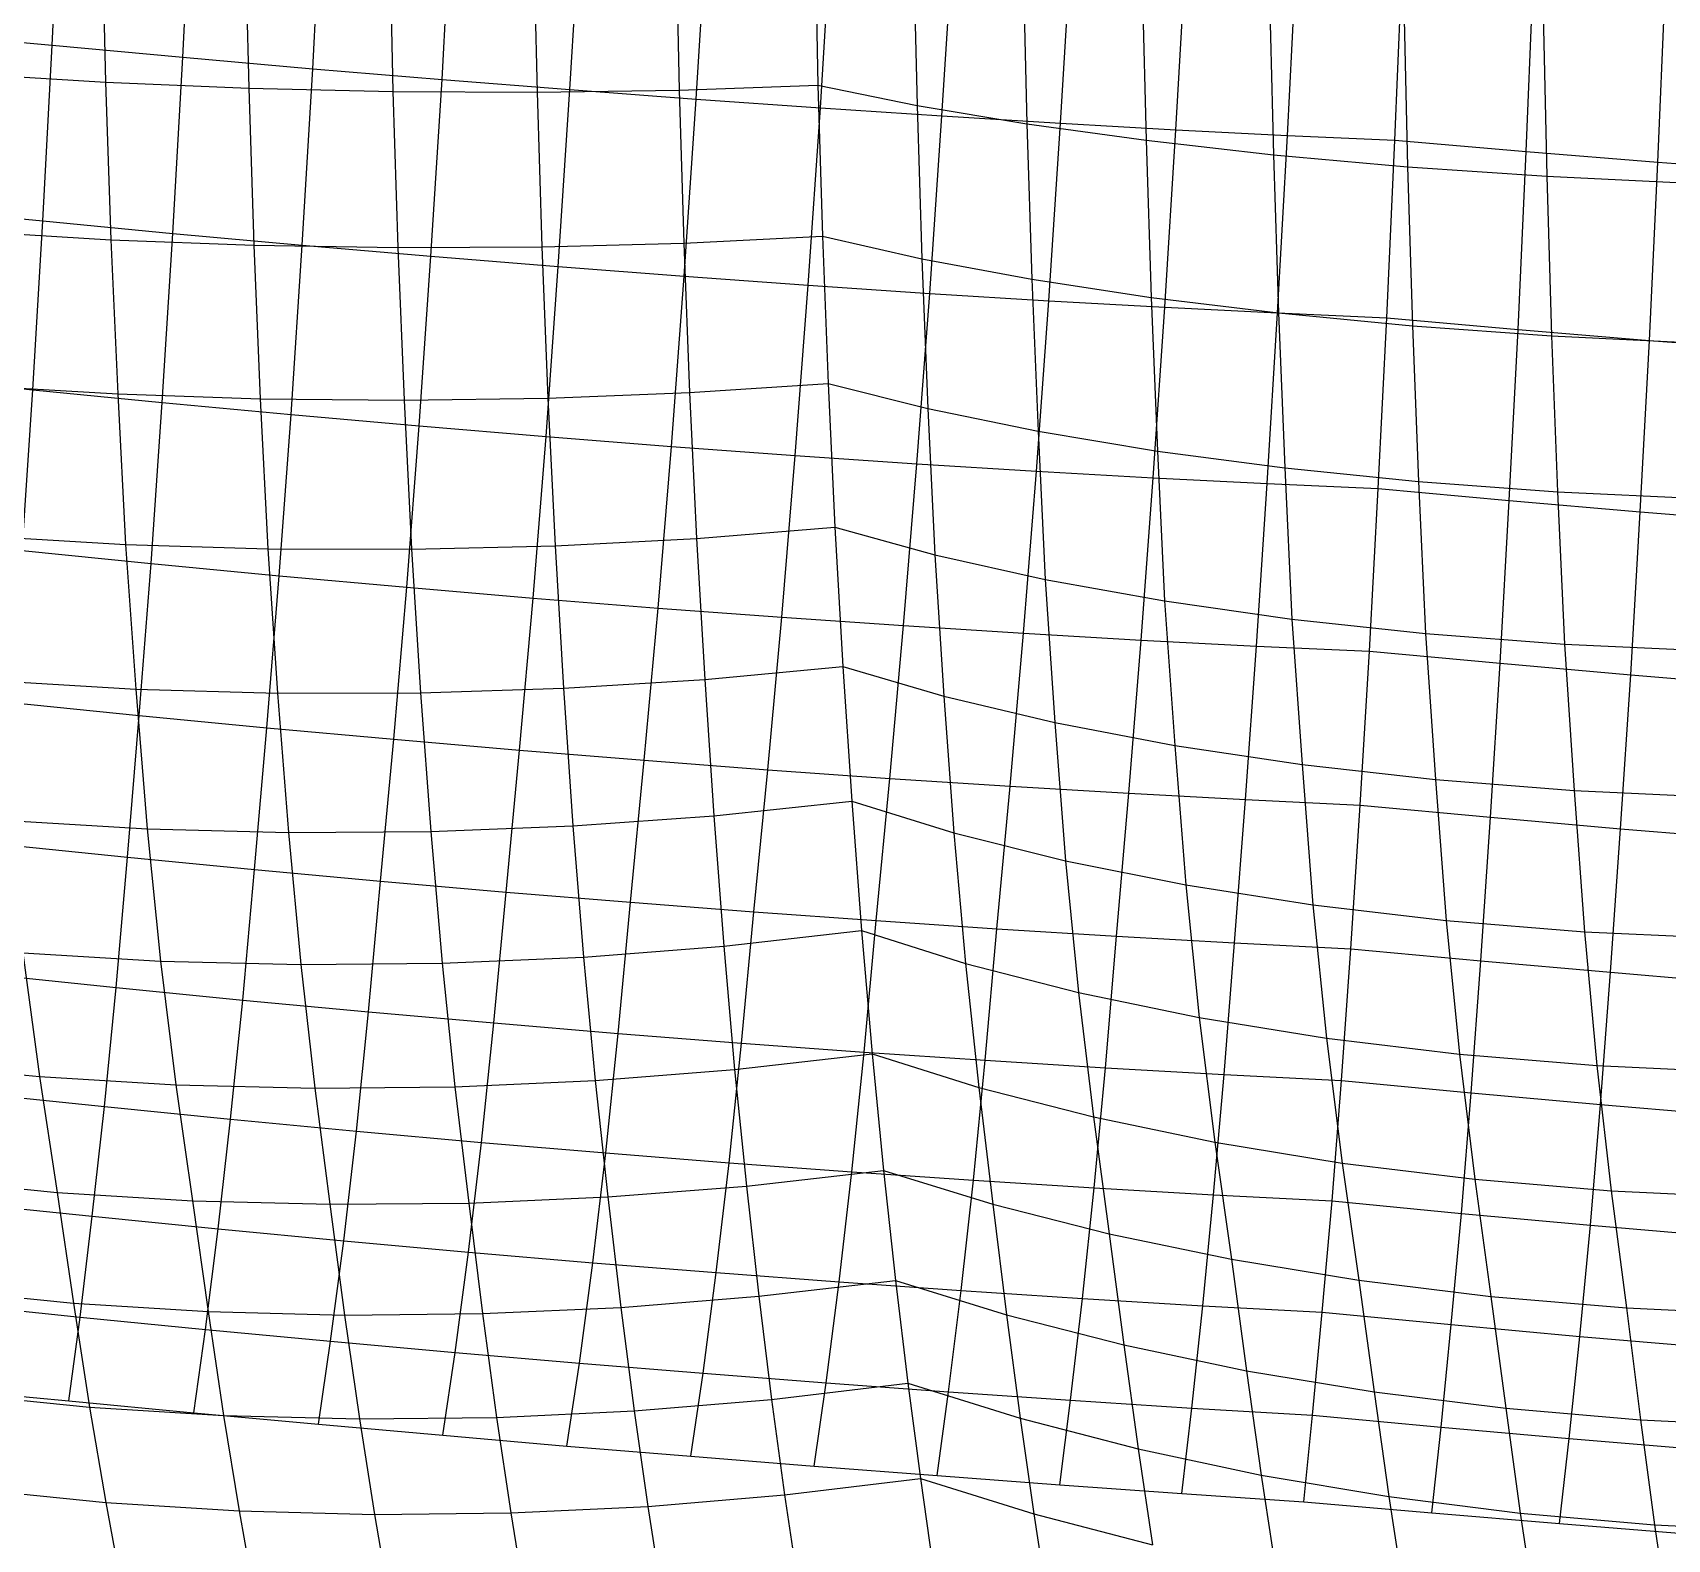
# Model space of a CAD drawing. Extents: x -429 to 429, y -1 to 209.
# Drawn here: x -165.32 to -140.01, y 17.35 to 40.67 of the extents above; entities that cross this region are included whole.
import ezdxf

# ---------------------------------------------------------------- set-up
doc = ezdxf.new("R2010")
doc.units = 0

msp = doc.modelspace()

# ---------------------------------------------------------------- linework, layer by layer
at = {"layer": 'default', "color": 3, "linetype": 'CONTINUOUS'}
for p, q in [((-165.013, 40.476, 38.776), (-164.876, 43.287, 39.039)), ((-162.994, 40.291, 38.731), (-162.85, 43.11, 39.036)), ((-160.98, 40.114, 38.569), (-160.829, 42.941, 38.907)), ((-158.98, 39.947, 38.291), (-158.82, 42.779, 38.652)), ((-156.999, 39.79, 37.898), (-156.831, 42.626, 38.271)), ((-155.044, 39.643, 37.39), (-154.87, 42.482, 37.767)), ((-153.122, 39.507, 36.77), (-152.944, 42.349, 37.141)), ((-151.24, 39.382, 36.039), (-151.062, 42.225, 36.395)), ((-149.403, 39.269, 35.201), (-149.231, 42.112, 35.534)), ((-147.618, 39.169, 34.258), (-147.457, 42.011, 34.559)), ((-145.891, 39.08, 33.213), (-145.748, 41.922, 33.475)), ((-144.228, 39.005, 32.07), (-144.111, 41.844, 32.286)), ((-144.228, 39.005, 32.07), (-144.111, 41.844, 32.286)), ((-142.194, 38.832, 32.23), (-142.077, 41.681, 32.499)), ((-140.155, 38.668, 32.271), (-140.033, 41.524, 32.584)), ((-167.032, 40.669, 38.704), (-165.013, 40.476, 38.776)), ((-165.16, 37.757, 38.474), (-165.013, 40.476, 38.776)), ((-165.013, 40.476, 38.776), (-162.994, 40.291, 38.731)), ((-163.148, 37.565, 38.383), (-162.994, 40.291, 38.731)), ((-162.994, 40.291, 38.731), (-160.98, 40.114, 38.569)), ((-161.143, 37.383, 38.185), (-160.98, 40.114, 38.569)), ((-160.98, 40.114, 38.569), (-158.98, 39.947, 38.291)), ((-159.152, 37.211, 37.882), (-158.98, 39.947, 38.291)), ((-158.98, 39.947, 38.291), (-156.999, 39.79, 37.898)), ((-157.179, 37.05, 37.474), (-156.999, 39.79, 37.898)), ((-156.999, 39.79, 37.898), (-155.044, 39.643, 37.39)), ((-155.231, 36.9, 36.962), (-155.044, 39.643, 37.39)), ((-155.044, 39.643, 37.39), (-153.122, 39.507, 36.77)), ((-153.313, 36.762, 36.348), (-153.122, 39.507, 36.77)), ((-153.122, 39.507, 36.77), (-151.24, 39.382, 36.039)), ((-151.429, 36.636, 35.634), (-151.24, 39.382, 36.039)), ((-151.24, 39.382, 36.039), (-149.403, 39.269, 35.201)), ((-149.587, 36.522, 34.822), (-149.403, 39.269, 35.201)), ((-149.403, 39.269, 35.201), (-147.618, 39.169, 34.258)), ((-147.789, 36.421, 33.913), (-147.618, 39.169, 34.258)), ((-147.618, 39.169, 34.258), (-145.891, 39.08, 33.213)), ((-146.043, 36.333, 32.911), (-145.891, 39.08, 33.213)), ((-145.891, 39.08, 33.213), (-144.228, 39.005, 32.07)), ((-144.352, 36.258, 31.818), (-144.228, 39.005, 32.07)), ((-144.352, 36.258, 31.818), (-144.228, 39.005, 32.07)), ((-144.228, 39.005, 32.07), (-142.194, 38.832, 32.23)), ((-142.321, 36.078, 31.92), (-142.194, 38.832, 32.23)), ((-142.194, 38.832, 32.23), (-140.155, 38.668, 32.271)), ((-140.287, 35.907, 31.914), (-140.155, 38.668, 32.271)), ((-140.155, 38.668, 32.271), (-138.117, 38.513, 32.194)), ((-167.174, 37.958, 38.46), (-165.16, 37.757, 38.474)), ((-165.316, 35.144, 38.138), (-165.16, 37.757, 38.474)), ((-165.16, 37.757, 38.474), (-163.148, 37.565, 38.383)), ((-163.312, 34.947, 37.999), (-163.148, 37.565, 38.383)), ((-163.148, 37.565, 38.383), (-161.143, 37.383, 38.185)), ((-161.316, 34.76, 37.764), (-161.143, 37.383, 38.185)), ((-161.143, 37.383, 38.185), (-159.152, 37.211, 37.882)), ((-159.333, 34.584, 37.435), (-159.152, 37.211, 37.882)), ((-159.152, 37.211, 37.882), (-157.179, 37.05, 37.474)), ((-157.369, 34.42, 37.012), (-157.179, 37.05, 37.474)), ((-157.179, 37.05, 37.474), (-155.231, 36.9, 36.962)), ((-155.426, 34.267, 36.497), (-155.231, 36.9, 36.962)), ((-155.231, 36.9, 36.962), (-153.313, 36.762, 36.348)), ((-153.511, 34.127, 35.889), (-153.313, 36.762, 36.348)), ((-153.313, 36.762, 36.348), (-151.429, 36.636, 35.634)), ((-151.626, 33.998, 35.192), (-151.429, 36.636, 35.634)), ((-151.429, 36.636, 35.634), (-149.587, 36.522, 34.822)), ((-149.777, 33.883, 34.405), (-149.587, 36.522, 34.822)), ((-149.587, 36.522, 34.822), (-147.789, 36.421, 33.913)), ((-147.968, 33.781, 33.532), (-147.789, 36.421, 33.913)), ((-147.789, 36.421, 33.913), (-146.043, 36.333, 32.911)), ((-146.202, 33.692, 32.574), (-146.043, 36.333, 32.911)), ((-146.043, 36.333, 32.911), (-144.352, 36.258, 31.818)), ((-144.484, 33.616, 31.533), (-144.352, 36.258, 31.818)), ((-144.484, 33.616, 31.533), (-144.352, 36.258, 31.818)), ((-144.352, 36.258, 31.818), (-142.321, 36.078, 31.92)), ((-142.456, 33.43, 31.575), (-142.321, 36.078, 31.92)), ((-142.321, 36.078, 31.92), (-140.287, 35.907, 31.914)), ((-140.428, 33.255, 31.521), (-140.287, 35.907, 31.914)), ((-140.287, 35.907, 31.914), (-138.256, 35.747, 31.801)), ((-167.325, 35.351, 38.182), (-165.316, 35.144, 38.138)), ((-165.481, 32.655, 37.767), (-165.316, 35.144, 38.138)), ((-165.316, 35.144, 38.138), (-163.312, 34.947, 37.999)), ((-163.485, 32.454, 37.575), (-163.312, 34.947, 37.999)), ((-163.312, 34.947, 37.999), (-161.316, 34.76, 37.764)), ((-161.499, 32.264, 37.3), (-161.316, 34.76, 37.764)), ((-161.316, 34.76, 37.764), (-159.333, 34.584, 37.435)), ((-159.526, 32.086, 36.943), (-159.333, 34.584, 37.435)), ((-159.333, 34.584, 37.435), (-157.369, 34.42, 37.012)), ((-157.57, 31.919, 36.503), (-157.369, 34.42, 37.012)), ((-157.369, 34.42, 37.012), (-155.426, 34.267, 36.497)), ((-155.633, 31.764, 35.983), (-155.426, 34.267, 36.497)), ((-155.426, 34.267, 36.497), (-153.511, 34.127, 35.889)), ((-153.72, 31.621, 35.382), (-153.511, 34.127, 35.889)), ((-153.511, 34.127, 35.889), (-151.626, 33.998, 35.192)), ((-151.834, 31.491, 34.702), (-151.626, 33.998, 35.192)), ((-151.626, 33.998, 35.192), (-149.777, 33.883, 34.405)), ((-149.978, 31.373, 33.944), (-149.777, 33.883, 34.405)), ((-149.777, 33.883, 34.405), (-147.968, 33.781, 33.532)), ((-148.155, 31.268, 33.11), (-147.968, 33.781, 33.532)), ((-147.968, 33.781, 33.532), (-146.202, 33.692, 32.574)), ((-146.368, 31.176, 32.2), (-146.202, 33.692, 32.574)), ((-146.202, 33.692, 32.574), (-144.484, 33.616, 31.533)), ((-144.622, 31.097, 31.217), (-144.484, 33.616, 31.533)), ((-144.622, 31.097, 31.217), (-144.484, 33.616, 31.533)), ((-144.484, 33.616, 31.533), (-142.456, 33.43, 31.575)), ((-142.598, 30.908, 31.194), (-142.456, 33.43, 31.575)), ((-142.456, 33.43, 31.575), (-140.428, 33.255, 31.521)), ((-140.576, 30.73, 31.086), (-140.428, 33.255, 31.521)), ((-140.428, 33.255, 31.521), (-138.404, 33.09, 31.37)), ((-165.481, 32.655, 37.767), (-163.485, 32.454, 37.575)), ((-163.666, 30.102, 37.119), (-163.485, 32.454, 37.575)), ((-163.485, 32.454, 37.575), (-161.499, 32.264, 37.3)), ((-161.691, 29.911, 36.802), (-161.499, 32.264, 37.3)), ((-161.499, 32.264, 37.3), (-159.526, 32.086, 36.943)), ((-159.728, 29.732, 36.414), (-159.526, 32.086, 36.943)), ((-159.526, 32.086, 36.943), (-157.57, 31.919, 36.503)), ((-157.78, 29.563, 35.957), (-157.57, 31.919, 36.503)), ((-157.57, 31.919, 36.503), (-155.633, 31.764, 35.983)), ((-155.849, 29.406, 35.431), (-155.633, 31.764, 35.983)), ((-155.633, 31.764, 35.983), (-153.72, 31.621, 35.382)), ((-153.937, 29.261, 34.837), (-153.72, 31.621, 35.382)), ((-153.72, 31.621, 35.382), (-151.834, 31.491, 34.702)), ((-152.049, 29.127, 34.176), (-151.834, 31.491, 34.702)), ((-151.834, 31.491, 34.702), (-149.978, 31.373, 33.944)), ((-150.184, 29.006, 33.448), (-149.978, 31.373, 33.944)), ((-149.978, 31.373, 33.944), (-148.155, 31.268, 33.11)), ((-148.347, 28.896, 32.655), (-148.155, 31.268, 33.11)), ((-148.155, 31.268, 33.11), (-146.368, 31.176, 32.2)), ((-146.54, 28.799, 31.797), (-146.368, 31.176, 32.2)), ((-146.368, 31.176, 32.2), (-144.622, 31.097, 31.217)), ((-144.764, 28.714, 30.876), (-144.622, 31.097, 31.217)), ((-144.764, 28.714, 30.876), (-144.622, 31.097, 31.217)), ((-144.622, 31.097, 31.217), (-142.598, 30.908, 31.194)), ((-142.746, 28.525, 30.783), (-142.598, 30.908, 31.194)), ((-142.598, 30.908, 31.194), (-140.576, 30.73, 31.086)), ((-140.732, 28.347, 30.619), (-140.576, 30.73, 31.086)), ((-140.576, 30.73, 31.086), (-138.561, 30.562, 30.894)), ((-165.652, 30.303, 37.367), (-163.666, 30.102, 37.119)), ((-163.85, 27.908, 36.653), (-163.666, 30.102, 37.119)), ((-163.666, 30.102, 37.119), (-161.691, 29.911, 36.802)), ((-161.885, 27.717, 36.295), (-161.691, 29.911, 36.802)), ((-161.691, 29.911, 36.802), (-159.728, 29.732, 36.414)), ((-159.93, 27.537, 35.879), (-159.728, 29.732, 36.414)), ((-159.728, 29.732, 36.414), (-157.78, 29.563, 35.957)), ((-157.989, 27.367, 35.405), (-157.78, 29.563, 35.957)), ((-157.78, 29.563, 35.957), (-155.849, 29.406, 35.431)), ((-156.062, 27.208, 34.874), (-155.849, 29.406, 35.431)), ((-155.849, 29.406, 35.431), (-153.937, 29.261, 34.837)), ((-154.152, 27.061, 34.287), (-153.937, 29.261, 34.837)), ((-153.937, 29.261, 34.837), (-152.049, 29.127, 34.176)), ((-152.26, 26.924, 33.642), (-152.049, 29.127, 34.176)), ((-152.049, 29.127, 34.176), (-150.184, 29.006, 33.448)), ((-150.388, 26.798, 32.943), (-150.184, 29.006, 33.448)), ((-150.184, 29.006, 33.448), (-148.347, 28.896, 32.655)), ((-148.537, 26.684, 32.188), (-148.347, 28.896, 32.655)), ((-148.347, 28.896, 32.655), (-146.54, 28.799, 31.797)), ((-146.71, 26.581, 31.378), (-146.54, 28.799, 31.797)), ((-146.54, 28.799, 31.797), (-144.764, 28.714, 30.876)), ((-144.908, 26.49, 30.515), (-144.764, 28.714, 30.876)), ((-144.908, 26.49, 30.515), (-144.764, 28.714, 30.876)), ((-144.764, 28.714, 30.876), (-142.746, 28.525, 30.783)), ((-142.897, 26.302, 30.358), (-142.746, 28.525, 30.783)), ((-142.746, 28.525, 30.783), (-140.732, 28.347, 30.619)), ((-140.891, 26.124, 30.141), (-140.732, 28.347, 30.619)), ((-140.732, 28.347, 30.619), (-138.726, 28.179, 30.384)), ((-165.826, 28.109, 36.952), (-163.85, 27.908, 36.653)), ((-164.027, 25.888, 36.218), (-163.85, 27.908, 36.653)), ((-163.85, 27.908, 36.653), (-161.885, 27.717, 36.295)), ((-162.066, 25.694, 35.836), (-161.885, 27.717, 36.295)), ((-161.885, 27.717, 36.295), (-159.93, 27.537, 35.879)), ((-160.116, 25.512, 35.404), (-159.93, 27.537, 35.879)), ((-159.93, 27.537, 35.879), (-157.989, 27.367, 35.405)), ((-158.177, 25.34, 34.92), (-157.989, 27.367, 35.405)), ((-157.989, 27.367, 35.405), (-156.062, 27.208, 34.874)), ((-156.252, 25.179, 34.385), (-156.062, 27.208, 34.874)), ((-156.062, 27.208, 34.874), (-154.152, 27.061, 34.287)), ((-154.341, 25.029, 33.8), (-154.152, 27.061, 34.287)), ((-154.152, 27.061, 34.287), (-152.26, 26.924, 33.642)), ((-152.446, 24.89, 33.166), (-152.26, 26.924, 33.642)), ((-152.26, 26.924, 33.642), (-150.388, 26.798, 32.943)), ((-150.569, 24.763, 32.482), (-150.388, 26.798, 32.943)), ((-150.388, 26.798, 32.943), (-148.537, 26.684, 32.188)), ((-148.709, 24.647, 31.749), (-148.537, 26.684, 32.188)), ((-148.537, 26.684, 32.188), (-146.71, 26.581, 31.378)), ((-146.87, 24.542, 30.968), (-146.71, 26.581, 31.378)), ((-146.71, 26.581, 31.378), (-144.908, 26.49, 30.515)), ((-145.052, 24.449, 30.139), (-144.908, 26.49, 30.515)), ((-145.052, 24.449, 30.139), (-144.908, 26.49, 30.515)), ((-144.908, 26.49, 30.515), (-142.897, 26.302, 30.358)), ((-165.996, 26.092, 36.548), (-164.027, 25.888, 36.218)), ((-143.045, 24.258, 29.943), (-142.897, 26.302, 30.358)), ((-142.897, 26.302, 30.358), (-140.891, 26.124, 30.141)), ((-141.044, 24.077, 29.695), (-140.891, 26.124, 30.141)), ((-140.891, 26.124, 30.141), (-138.892, 25.956, 29.865)), ((-164.207, 24.044, 35.757), (-164.027, 25.888, 36.218)), ((-164.027, 25.888, 36.218), (-162.066, 25.694, 35.836)), ((-162.252, 23.849, 35.35), (-162.066, 25.694, 35.836)), ((-162.066, 25.694, 35.836), (-160.116, 25.512, 35.404)), ((-160.306, 23.664, 34.9), (-160.116, 25.512, 35.404)), ((-160.116, 25.512, 35.404), (-158.177, 25.34, 34.92)), ((-158.37, 23.49, 34.405), (-158.177, 25.34, 34.92)), ((-158.177, 25.34, 34.92), (-156.252, 25.179, 34.385)), ((-156.446, 23.327, 33.867), (-156.252, 25.179, 34.385)), ((-156.252, 25.179, 34.385), (-154.341, 25.029, 33.8)), ((-154.535, 23.176, 33.285), (-154.341, 25.029, 33.8)), ((-154.341, 25.029, 33.8), (-152.446, 24.89, 33.166)), ((-152.637, 23.035, 32.661), (-152.446, 24.89, 33.166)), ((-152.446, 24.89, 33.166), (-150.569, 24.763, 32.482)), ((-150.753, 22.905, 31.993), (-150.569, 24.763, 32.482)), ((-150.569, 24.763, 32.482), (-148.709, 24.647, 31.749)), ((-148.885, 22.787, 31.284), (-148.709, 24.647, 31.749)), ((-148.709, 24.647, 31.749), (-146.87, 24.542, 30.968)), ((-147.033, 22.68, 30.532), (-146.87, 24.542, 30.968)), ((-146.87, 24.542, 30.968), (-145.052, 24.449, 30.139)), ((-145.2, 22.585, 29.739), (-145.052, 24.449, 30.139)), ((-145.2, 22.585, 29.739), (-145.052, 24.449, 30.139)), ((-145.052, 24.449, 30.139), (-143.045, 24.258, 29.943)), ((-166.171, 24.251, 36.119), (-164.207, 24.044, 35.757)), ((-164.394, 22.346, 35.265), (-164.207, 24.044, 35.757)), ((-164.207, 24.044, 35.757), (-162.252, 23.849, 35.35)), ((-143.197, 22.392, 29.503), (-143.045, 24.258, 29.943)), ((-143.045, 24.258, 29.943), (-141.044, 24.077, 29.695)), ((-141.2, 22.209, 29.223), (-141.044, 24.077, 29.695)), ((-141.044, 24.077, 29.695), (-139.049, 23.907, 29.395)), ((-162.444, 22.151, 34.832), (-162.252, 23.849, 35.35)), ((-162.252, 23.849, 35.35), (-160.306, 23.664, 34.9)), ((-160.502, 21.967, 34.362), (-160.306, 23.664, 34.9)), ((-160.306, 23.664, 34.9), (-158.37, 23.49, 34.405)), ((-158.57, 21.792, 33.856), (-158.37, 23.49, 34.405)), ((-158.37, 23.49, 34.405), (-156.446, 23.327, 33.867)), ((-156.647, 21.628, 33.314), (-156.446, 23.327, 33.867)), ((-156.446, 23.327, 33.867), (-154.535, 23.176, 33.285)), ((-154.734, 21.474, 32.735), (-154.535, 23.176, 33.285)), ((-154.535, 23.176, 33.285), (-152.637, 23.035, 32.661)), ((-152.832, 21.33, 32.121), (-152.637, 23.035, 32.661)), ((-152.637, 23.035, 32.661), (-150.753, 22.905, 31.993)), ((-150.943, 21.197, 31.471), (-150.753, 22.905, 31.993)), ((-150.753, 22.905, 31.993), (-148.885, 22.787, 31.284)), ((-149.066, 21.074, 30.786), (-148.885, 22.787, 31.284)), ((-148.885, 22.787, 31.284), (-147.033, 22.68, 30.532)), ((-166.351, 22.551, 35.661), (-164.394, 22.346, 35.265)), ((-147.202, 20.962, 30.066), (-147.033, 22.68, 30.532)), ((-147.033, 22.68, 30.532), (-145.2, 22.585, 29.739)), ((-145.352, 20.861, 29.311), (-145.2, 22.585, 29.739)), ((-145.352, 20.861, 29.311), (-145.2, 22.585, 29.739)), ((-145.2, 22.585, 29.739), (-143.197, 22.392, 29.503)), ((-164.584, 20.786, 34.754), (-164.394, 22.346, 35.265)), ((-164.394, 22.346, 35.265), (-162.444, 22.151, 34.832)), ((-143.355, 20.67, 29.033), (-143.197, 22.392, 29.503)), ((-143.197, 22.392, 29.503), (-141.2, 22.209, 29.223)), ((-162.64, 20.595, 34.291), (-162.444, 22.151, 34.832)), ((-162.444, 22.151, 34.832), (-160.502, 21.967, 34.362)), ((-141.362, 20.488, 28.718), (-141.2, 22.209, 29.223)), ((-141.2, 22.209, 29.223), (-139.21, 22.038, 28.897)), ((-160.704, 20.413, 33.8), (-160.502, 21.967, 34.362)), ((-160.502, 21.967, 34.362), (-158.57, 21.792, 33.856)), ((-158.774, 20.24, 33.28), (-158.57, 21.792, 33.856)), ((-158.57, 21.792, 33.856), (-156.647, 21.628, 33.314)), ((-156.852, 20.075, 32.733), (-156.647, 21.628, 33.314)), ((-156.647, 21.628, 33.314), (-154.734, 21.474, 32.735)), ((-154.938, 19.918, 32.159), (-154.734, 21.474, 32.735)), ((-154.734, 21.474, 32.735), (-152.832, 21.33, 32.121)), ((-153.033, 19.77, 31.557), (-152.832, 21.33, 32.121)), ((-152.832, 21.33, 32.121), (-150.943, 21.197, 31.471)), ((-151.136, 19.631, 30.927), (-150.943, 21.197, 31.471)), ((-150.943, 21.197, 31.471), (-149.066, 21.074, 30.786)), ((-149.249, 19.5, 30.27), (-149.066, 21.074, 30.786)), ((-149.066, 21.074, 30.786), (-147.202, 20.962, 30.066)), ((-166.533, 20.985, 35.189), (-164.584, 20.786, 34.754)), ((-164.757, 19.487, 34.278), (-164.584, 20.786, 34.754)), ((-164.584, 20.786, 34.754), (-162.64, 20.595, 34.291)), ((-147.371, 19.378, 29.586), (-147.202, 20.962, 30.066)), ((-147.202, 20.962, 30.066), (-145.352, 20.861, 29.311)), ((-145.504, 19.265, 28.875), (-145.352, 20.861, 29.311)), ((-145.504, 19.265, 28.875), (-145.352, 20.861, 29.311)), ((-145.352, 20.861, 29.311), (-143.355, 20.67, 29.033)), ((-162.822, 19.304, 33.78), (-162.64, 20.595, 34.291)), ((-162.64, 20.595, 34.291), (-160.704, 20.413, 33.8)), ((-143.513, 19.082, 28.549), (-143.355, 20.67, 29.033)), ((-143.355, 20.67, 29.033), (-141.362, 20.488, 28.718)), ((-160.892, 19.127, 33.264), (-160.704, 20.413, 33.8)), ((-160.704, 20.413, 33.8), (-158.774, 20.24, 33.28)), ((-141.527, 18.907, 28.194), (-141.362, 20.488, 28.718)), ((-141.362, 20.488, 28.718), (-139.376, 20.318, 28.365)), ((-158.966, 18.956, 32.73), (-158.774, 20.24, 33.28)), ((-158.774, 20.24, 33.28), (-156.852, 20.075, 32.733)), ((-157.046, 18.79, 32.178), (-156.852, 20.075, 32.733)), ((-156.852, 20.075, 32.733), (-154.938, 19.918, 32.159)), ((-155.13, 18.631, 31.608), (-154.938, 19.918, 32.159)), ((-154.938, 19.918, 32.159), (-153.033, 19.77, 31.557)), ((-153.22, 18.478, 31.019), (-153.033, 19.77, 31.557)), ((-153.033, 19.77, 31.557), (-151.136, 19.631, 30.927)), ((-166.697, 19.676, 34.758), (-164.757, 19.487, 34.278)), ((-164.757, 19.487, 34.278), (-162.822, 19.304, 33.78)), ((-151.315, 18.331, 30.413), (-151.136, 19.631, 30.927)), ((-151.136, 19.631, 30.927), (-149.249, 19.5, 30.27)), ((-149.417, 18.19, 29.789), (-149.249, 19.5, 30.27)), ((-149.249, 19.5, 30.27), (-147.371, 19.378, 29.586)), ((-162.822, 19.304, 33.78), (-160.892, 19.127, 33.264)), ((-147.524, 18.055, 29.148), (-147.371, 19.378, 29.586)), ((-147.371, 19.378, 29.586), (-145.504, 19.265, 28.875)), ((-145.637, 17.926, 28.488), (-145.504, 19.265, 28.875)), ((-145.637, 17.926, 28.488), (-145.504, 19.265, 28.875)), ((-145.504, 19.265, 28.875), (-143.513, 19.082, 28.549)), ((-160.892, 19.127, 33.264), (-158.966, 18.956, 32.73)), ((-143.656, 17.756, 28.107), (-143.513, 19.082, 28.549)), ((-143.513, 19.082, 28.549), (-141.527, 18.907, 28.194)), ((-158.966, 18.956, 32.73), (-157.046, 18.79, 32.178)), ((-157.046, 18.79, 32.178), (-155.13, 18.631, 31.608)), ((-141.678, 17.591, 27.707), (-141.527, 18.907, 28.194)), ((-141.527, 18.907, 28.194), (-139.546, 18.741, 27.811)), ((-155.13, 18.631, 31.608), (-153.22, 18.478, 31.019)), ((-153.22, 18.478, 31.019), (-151.315, 18.331, 30.413)), ((-151.315, 18.331, 30.413), (-149.417, 18.19, 29.789)), ((-149.417, 18.19, 29.789), (-147.524, 18.055, 29.148)), ((-147.524, 18.055, 29.148), (-145.637, 17.926, 28.488)), ((-145.637, 17.926, 28.488), (-143.656, 17.756, 28.107)), ((-143.656, 17.756, 28.107), (-141.678, 17.591, 27.707)), ((-141.678, 17.591, 27.707), (-139.704, 17.432, 27.288))]:
    msp.add_line(p, q, dxfattribs=at)
at = {"layer": 'default', "color": 5, "linetype": 'CONTINUOUS'}
for p, q in [((-164.25, 42.392, -1.653), (-164.188, 39.905, -1.251)), ((-162.032, 42.292, -1.976), (-161.973, 39.813, -1.577)), ((-159.795, 42.226, -2.066), (-159.739, 39.762, -1.672)), ((-157.563, 42.195, -1.921), (-157.509, 39.752, -1.536)), ((-155.36, 42.2, -1.544), (-155.308, 39.784, -1.169)), ((-153.211, 42.241, -0.939), (-153.16, 39.857, -0.576)), ((-153.211, 42.241, -0.939), (-153.16, 39.857, -0.576)), ((-151.68, 41.966, -2.607), (-151.625, 39.545, -2.232)), ((-149.983, 41.713, -4.109), (-149.925, 39.259, -3.722)), ((-148.139, 41.484, -5.426), (-148.079, 39.005, -5.03)), ((-146.168, 41.281, -6.544), (-146.108, 38.783, -6.141)), ((-144.091, 41.108, -7.452), (-144.032, 38.597, -7.043)), ((-141.931, 40.965, -8.139), (-141.874, 38.449, -7.728)), ((-166.359, 40.037, -0.698), (-164.188, 39.905, -1.251)), ((-164.188, 39.905, -1.251), (-161.973, 39.813, -1.577)), ((-164.188, 39.905, -1.251), (-164.105, 37.466, -0.782)), ((-161.973, 39.813, -1.577), (-159.739, 39.762, -1.672)), ((-161.973, 39.813, -1.577), (-161.893, 37.381, -1.111)), ((-159.739, 39.762, -1.672), (-157.509, 39.752, -1.536)), ((-159.739, 39.762, -1.672), (-159.662, 37.344, -1.212)), ((-157.509, 39.752, -1.536), (-155.308, 39.784, -1.169)), ((-157.509, 39.752, -1.536), (-157.435, 37.356, -1.084)), ((-155.308, 39.784, -1.169), (-153.16, 39.857, -0.576)), ((-155.308, 39.784, -1.169), (-155.237, 37.415, -0.729)), ((-153.16, 39.857, -0.576), (-151.625, 39.545, -2.232)), ((-153.16, 39.857, -0.576), (-153.09, 37.522, -0.15)), ((-153.16, 39.857, -0.576), (-153.09, 37.522, -0.15)), ((-151.625, 39.545, -2.232), (-149.925, 39.259, -3.722)), ((-151.625, 39.545, -2.232), (-151.55, 37.171, -1.791)), ((-149.925, 39.259, -3.722), (-148.079, 39.005, -5.03)), ((-149.925, 39.259, -3.722), (-149.848, 36.854, -3.269)), ((-148.079, 39.005, -5.03), (-146.108, 38.783, -6.141)), ((-148.079, 39.005, -5.03), (-148.001, 36.573, -4.566)), ((-146.108, 38.783, -6.141), (-144.032, 38.597, -7.043)), ((-146.108, 38.783, -6.141), (-146.03, 36.332, -5.669)), ((-144.032, 38.597, -7.043), (-141.874, 38.449, -7.728)), ((-144.032, 38.597, -7.043), (-143.955, 36.134, -6.567)), ((-141.874, 38.449, -7.728), (-139.658, 38.34, -8.186)), ((-141.874, 38.449, -7.728), (-141.8, 35.98, -7.248)), ((-166.273, 37.597, -0.229), (-164.105, 37.466, -0.782)), ((-164.105, 37.466, -0.782), (-161.893, 37.381, -1.111)), ((-164.105, 37.466, -0.782), (-164.001, 35.079, -0.247)), ((-155.237, 37.415, -0.729), (-153.09, 37.522, -0.15)), ((-153.09, 37.522, -0.15), (-151.55, 37.171, -1.791)), ((-153.09, 37.522, -0.15), (-153.002, 35.241, 0.339)), ((-153.09, 37.522, -0.15), (-153.002, 35.241, 0.339)), ((-161.893, 37.381, -1.111), (-159.662, 37.344, -1.212)), ((-161.893, 37.381, -1.111), (-161.793, 35.002, -0.579)), ((-159.662, 37.344, -1.212), (-157.435, 37.356, -1.084)), ((-159.662, 37.344, -1.212), (-159.565, 34.98, -0.686)), ((-157.435, 37.356, -1.084), (-155.237, 37.415, -0.729)), ((-157.435, 37.356, -1.084), (-157.342, 35.013, -0.568)), ((-155.237, 37.415, -0.729), (-155.147, 35.1, -0.225)), ((-151.55, 37.171, -1.791), (-149.848, 36.854, -3.269)), ((-151.55, 37.171, -1.791), (-151.458, 34.851, -1.287)), ((-149.848, 36.854, -3.269), (-148.001, 36.573, -4.566)), ((-149.848, 36.854, -3.269), (-149.752, 34.502, -2.751)), ((-148.001, 36.573, -4.566), (-146.03, 36.332, -5.669)), ((-148.001, 36.573, -4.566), (-147.904, 34.195, -4.037)), ((-146.03, 36.332, -5.669), (-143.955, 36.134, -6.567)), ((-146.03, 36.332, -5.669), (-145.933, 33.935, -5.131)), ((-143.955, 36.134, -6.567), (-141.8, 35.98, -7.248)), ((-143.955, 36.134, -6.567), (-143.86, 33.724, -6.023)), ((-141.8, 35.98, -7.248), (-139.586, 35.872, -7.707)), ((-141.8, 35.98, -7.248), (-141.707, 33.565, -6.702)), ((-166.166, 35.209, 0.305), (-164.001, 35.079, -0.247)), ((-155.147, 35.1, -0.225), (-153.002, 35.241, 0.339)), ((-153.002, 35.241, 0.339), (-151.458, 34.851, -1.287)), ((-153.002, 35.241, 0.339), (-152.897, 33.017, 0.889)), ((-153.002, 35.241, 0.339), (-152.897, 33.017, 0.889)), ((-164.001, 35.079, -0.247), (-161.793, 35.002, -0.579)), ((-164.001, 35.079, -0.247), (-163.88, 32.748, 0.34)), ((-161.793, 35.002, -0.579), (-159.565, 34.98, -0.686)), ((-161.793, 35.002, -0.579), (-161.675, 32.68, 0.006)), ((-159.565, 34.98, -0.686), (-157.342, 35.013, -0.568)), ((-159.565, 34.98, -0.686), (-159.45, 32.673, -0.106)), ((-157.342, 35.013, -0.568), (-155.147, 35.1, -0.225)), ((-157.342, 35.013, -0.568), (-157.23, 32.727, 0.005)), ((-155.147, 35.1, -0.225), (-155.038, 32.842, 0.337)), ((-151.458, 34.851, -1.287), (-149.752, 34.502, -2.751)), ((-151.458, 34.851, -1.287), (-151.349, 32.589, -0.723)), ((-149.752, 34.502, -2.751), (-147.904, 34.195, -4.037)), ((-149.752, 34.502, -2.751), (-149.642, 32.207, -2.175)), ((-147.904, 34.195, -4.037), (-145.933, 33.935, -5.131)), ((-147.904, 34.195, -4.037), (-147.794, 31.874, -3.451)), ((-145.933, 33.935, -5.131), (-143.86, 33.724, -6.023)), ((-145.933, 33.935, -5.131), (-145.823, 31.594, -4.538)), ((-143.86, 33.724, -6.023), (-141.707, 33.565, -6.702)), ((-143.86, 33.724, -6.023), (-143.751, 31.371, -5.424)), ((-141.707, 33.565, -6.702), (-139.497, 33.458, -7.161)), ((-141.707, 33.565, -6.702), (-141.6, 31.206, -6.101)), ((-155.038, 32.842, 0.337), (-152.897, 33.017, 0.889)), ((-152.897, 33.017, 0.889), (-151.349, 32.589, -0.723)), ((-152.897, 33.017, 0.889), (-152.774, 30.859, 1.495)), ((-152.897, 33.017, 0.889), (-152.774, 30.859, 1.495)), ((-166.043, 32.878, 0.893), (-163.88, 32.748, 0.34)), ((-163.88, 32.748, 0.34), (-161.675, 32.68, 0.006)), ((-163.88, 32.748, 0.34), (-163.72, 30.509, 1.073)), ((-161.675, 32.68, 0.006), (-159.45, 32.673, -0.106)), ((-161.675, 32.68, 0.006), (-161.525, 30.447, 0.729)), ((-159.45, 32.673, -0.106), (-157.23, 32.727, 0.005)), ((-159.45, 32.673, -0.106), (-159.311, 30.451, 0.6)), ((-157.23, 32.727, 0.005), (-155.038, 32.842, 0.337)), ((-157.23, 32.727, 0.005), (-157.099, 30.521, 0.685)), ((-155.038, 32.842, 0.337), (-154.913, 30.658, 0.984)), ((-151.349, 32.589, -0.723), (-149.642, 32.207, -2.175)), ((-151.349, 32.589, -0.723), (-151.208, 30.399, -0.079)), ((-149.642, 32.207, -2.175), (-147.794, 31.874, -3.451)), ((-149.642, 32.207, -2.175), (-149.49, 29.991, -1.497)), ((-147.794, 31.874, -3.451), (-145.823, 31.594, -4.538)), ((-147.794, 31.874, -3.451), (-147.636, 29.637, -2.745)), ((-145.823, 31.594, -4.538), (-143.751, 31.371, -5.424)), ((-145.823, 31.594, -4.538), (-145.665, 29.343, -3.81)), ((-143.751, 31.371, -5.424), (-141.6, 31.206, -6.101)), ((-143.751, 31.371, -5.424), (-143.597, 29.109, -4.682)), ((-141.6, 31.206, -6.101), (-139.392, 31.101, -6.56)), ((-141.6, 31.206, -6.101), (-141.453, 28.94, -5.351)), ((-165.874, 30.638, 1.626), (-163.72, 30.509, 1.073)), ((-157.099, 30.521, 0.685), (-154.913, 30.658, 0.984)), ((-154.913, 30.658, 0.984), (-152.774, 30.859, 1.495)), ((-154.913, 30.658, 0.984), (-154.772, 28.547, 1.681)), ((-152.774, 30.859, 1.495), (-151.208, 30.399, -0.079)), ((-152.774, 30.859, 1.495), (-152.636, 28.773, 2.153)), ((-152.774, 30.859, 1.495), (-152.636, 28.773, 2.153)), ((-163.72, 30.509, 1.073), (-161.525, 30.447, 0.729)), ((-163.72, 30.509, 1.073), (-163.545, 28.346, 1.848)), ((-161.525, 30.447, 0.729), (-159.311, 30.451, 0.6)), ((-161.525, 30.447, 0.729), (-161.359, 28.289, 1.497)), ((-159.311, 30.451, 0.6), (-157.099, 30.521, 0.685)), ((-159.311, 30.451, 0.6), (-159.155, 28.304, 1.351)), ((-157.099, 30.521, 0.685), (-156.952, 28.39, 1.413)), ((-151.208, 30.399, -0.079), (-149.49, 29.991, -1.497)), ((-151.208, 30.399, -0.079), (-151.054, 28.284, 0.615)), ((-149.49, 29.991, -1.497), (-147.636, 29.637, -2.745)), ((-149.49, 29.991, -1.497), (-149.325, 27.85, -0.771)), ((-147.636, 29.637, -2.745), (-145.665, 29.343, -3.81)), ((-147.636, 29.637, -2.745), (-147.466, 27.477, -1.992)), ((-145.665, 29.343, -3.81), (-143.597, 29.109, -4.682)), ((-145.665, 29.343, -3.81), (-145.495, 27.167, -3.037)), ((-143.597, 29.109, -4.682), (-141.453, 28.94, -5.351)), ((-143.597, 29.109, -4.682), (-143.431, 26.925, -3.894)), ((-141.453, 28.94, -5.351), (-139.254, 28.836, -5.811)), ((-141.453, 28.94, -5.351), (-141.293, 26.751, -4.557)), ((-154.772, 28.547, 1.681), (-152.636, 28.773, 2.153)), ((-152.636, 28.773, 2.153), (-151.054, 28.284, 0.615)), ((-152.636, 28.773, 2.153), (-152.484, 26.771, 2.855)), ((-152.636, 28.773, 2.153), (-152.484, 26.771, 2.855)), ((-165.69, 28.474, 2.402), (-163.545, 28.346, 1.848)), ((-163.545, 28.346, 1.848), (-161.359, 28.289, 1.497)), ((-163.545, 28.346, 1.848), (-163.338, 26.298, 2.741)), ((-159.155, 28.304, 1.351), (-156.952, 28.39, 1.413)), ((-156.952, 28.39, 1.413), (-154.772, 28.547, 1.681)), ((-156.952, 28.39, 1.413), (-156.788, 26.361, 2.227)), ((-154.772, 28.547, 1.681), (-154.617, 26.53, 2.445)), ((-161.359, 28.289, 1.497), (-159.155, 28.304, 1.351)), ((-161.359, 28.289, 1.497), (-161.168, 26.244, 2.376)), ((-159.155, 28.304, 1.351), (-158.978, 26.265, 2.204)), ((-151.054, 28.284, 0.615), (-149.325, 27.85, -0.771)), ((-151.054, 28.284, 0.615), (-150.873, 26.261, 1.374)), ((-149.325, 27.85, -0.771), (-147.466, 27.477, -1.992)), ((-149.325, 27.85, -0.771), (-149.125, 25.81, 0.038)), ((-147.466, 27.477, -1.992), (-145.495, 27.167, -3.037)), ((-147.466, 27.477, -1.992), (-147.258, 25.424, -1.142)), ((-145.495, 27.167, -3.037), (-143.431, 26.925, -3.894)), ((-145.495, 27.167, -3.037), (-145.286, 25.105, -2.154)), ((-143.431, 26.925, -3.894), (-141.293, 26.751, -4.557)), ((-143.431, 26.925, -3.894), (-143.228, 24.856, -2.99)), ((-154.617, 26.53, 2.445), (-152.484, 26.771, 2.855)), ((-152.484, 26.771, 2.855), (-150.873, 26.261, 1.374)), ((-152.484, 26.771, 2.855), (-152.32, 24.864, 3.597)), ((-152.484, 26.771, 2.855), (-152.32, 24.864, 3.597)), ((-141.293, 26.751, -4.557), (-139.103, 26.649, -5.019)), ((-141.293, 26.751, -4.557), (-141.102, 24.68, -3.643)), ((-165.469, 26.426, 3.296), (-163.338, 26.298, 2.741)), ((-165.469, 26.426, 3.296), (-165.213, 24.509, 4.298)), ((-158.978, 26.265, 2.204), (-156.788, 26.361, 2.227)), ((-156.788, 26.361, 2.227), (-154.617, 26.53, 2.445)), ((-156.788, 26.361, 2.227), (-156.608, 24.447, 3.121)), ((-154.617, 26.53, 2.445), (-154.449, 24.619, 3.271)), ((-163.338, 26.298, 2.741), (-161.168, 26.244, 2.376)), ((-163.338, 26.298, 2.741), (-163.099, 24.381, 3.741)), ((-161.168, 26.244, 2.376), (-158.978, 26.265, 2.204)), ((-161.168, 26.244, 2.376), (-160.95, 24.328, 3.357)), ((-158.978, 26.265, 2.204), (-158.78, 24.35, 3.15)), ((-150.873, 26.261, 1.374), (-149.125, 25.81, 0.038)), ((-150.873, 26.261, 1.374), (-150.667, 24.343, 2.192)), ((-149.125, 25.81, 0.038), (-147.258, 25.424, -1.142)), ((-149.125, 25.81, 0.038), (-148.895, 23.885, 0.922)), ((-147.258, 25.424, -1.142), (-145.286, 25.105, -2.154)), ((-147.258, 25.424, -1.142), (-147.014, 23.493, -0.202)), ((-145.286, 25.105, -2.154), (-143.228, 24.856, -2.99)), ((-145.286, 25.105, -2.154), (-145.042, 23.17, -1.171)), ((-154.449, 24.619, 3.271), (-152.32, 24.864, 3.597)), ((-152.32, 24.864, 3.597), (-150.667, 24.343, 2.192)), ((-152.32, 24.864, 3.597), (-152.143, 23.057, 4.374)), ((-152.32, 24.864, 3.597), (-152.143, 23.057, 4.374)), ((-143.228, 24.856, -2.99), (-141.102, 24.68, -3.643)), ((-143.228, 24.856, -2.99), (-142.991, 22.919, -1.978)), ((-167.273, 24.711, 5.025), (-165.213, 24.509, 4.298)), ((-156.608, 24.447, 3.121), (-154.449, 24.619, 3.271)), ((-154.449, 24.619, 3.271), (-154.267, 22.815, 4.135)), ((-141.102, 24.68, -3.643), (-138.926, 24.577, -4.107)), ((-141.102, 24.68, -3.643), (-140.879, 22.742, -2.618)), ((-165.213, 24.509, 4.298), (-163.099, 24.381, 3.741)), ((-165.213, 24.509, 4.298), (-164.939, 22.717, 5.346)), ((-163.099, 24.381, 3.741), (-160.95, 24.328, 3.357)), ((-163.099, 24.381, 3.741), (-162.844, 22.587, 4.787)), ((-160.95, 24.328, 3.357), (-158.78, 24.35, 3.15)), ((-160.95, 24.328, 3.357), (-160.716, 22.533, 4.384)), ((-158.78, 24.35, 3.15), (-156.608, 24.447, 3.121)), ((-158.78, 24.35, 3.15), (-158.567, 22.552, 4.14)), ((-156.608, 24.447, 3.121), (-156.413, 22.647, 4.057)), ((-150.667, 24.343, 2.192), (-148.895, 23.885, 0.922)), ((-150.667, 24.343, 2.192), (-150.45, 22.533, 3.048)), ((-148.895, 23.885, 0.922), (-147.014, 23.493, -0.202)), ((-148.895, 23.885, 0.922), (-148.65, 22.074, 1.849)), ((-147.014, 23.493, -0.202), (-145.042, 23.17, -1.171)), ((-147.014, 23.493, -0.202), (-146.757, 21.681, 0.783)), ((-154.267, 22.815, 4.135), (-152.143, 23.057, 4.374)), ((-152.143, 23.057, 4.374), (-150.45, 22.533, 3.048)), ((-152.143, 23.057, 4.374), (-151.958, 21.355, 5.175)), ((-152.143, 23.057, 4.374), (-151.958, 21.355, 5.175)), ((-145.042, 23.17, -1.171), (-142.991, 22.919, -1.978)), ((-145.042, 23.17, -1.171), (-144.783, 21.358, -0.142)), ((-166.986, 22.92, 6.059), (-164.939, 22.717, 5.346)), ((-156.413, 22.647, 4.057), (-154.267, 22.815, 4.135)), ((-154.267, 22.815, 4.135), (-154.075, 21.108, 4.993)), ((-142.991, 22.919, -1.978), (-140.879, 22.742, -2.618)), ((-142.991, 22.919, -1.978), (-142.74, 21.107, -0.92)), ((-164.939, 22.717, 5.346), (-162.844, 22.587, 4.787)), ((-164.939, 22.717, 5.346), (-164.686, 21.001, 6.322)), ((-162.844, 22.587, 4.787), (-160.716, 22.533, 4.384)), ((-162.844, 22.587, 4.787), (-162.602, 20.871, 5.761)), ((-160.716, 22.533, 4.384), (-158.567, 22.552, 4.14)), ((-160.716, 22.533, 4.384), (-160.487, 20.817, 5.346)), ((-158.567, 22.552, 4.14), (-156.413, 22.647, 4.057)), ((-158.567, 22.552, 4.14), (-158.353, 20.839, 5.078)), ((-156.413, 22.647, 4.057), (-156.211, 20.936, 4.96)), ((-150.45, 22.533, 3.048), (-148.65, 22.074, 1.849)), ((-150.45, 22.533, 3.048), (-150.24, 20.822, 3.903)), ((-140.879, 22.742, -2.618), (-138.721, 22.639, -3.085)), ((-140.879, 22.742, -2.618), (-140.642, 20.929, -1.546)), ((-148.65, 22.074, 1.849), (-146.757, 21.681, 0.783)), ((-148.65, 22.074, 1.849), (-148.425, 20.354, 2.75)), ((-146.757, 21.681, 0.783), (-144.783, 21.358, -0.142)), ((-146.757, 21.681, 0.783), (-146.525, 19.956, 1.723)), ((-154.075, 21.108, 4.993), (-151.958, 21.355, 5.175)), ((-151.958, 21.355, 5.175), (-150.24, 20.822, 3.903)), ((-151.958, 21.355, 5.175), (-151.767, 19.764, 5.99)), ((-151.958, 21.355, 5.175), (-151.767, 19.764, 5.99)), ((-144.783, 21.358, -0.142), (-142.74, 21.107, -0.92)), ((-144.783, 21.358, -0.142), (-144.549, 19.628, 0.827)), ((-166.724, 21.206, 7.024), (-164.686, 21.001, 6.322)), ((-156.211, 20.936, 4.96), (-154.075, 21.108, 4.993)), ((-154.075, 21.108, 4.993), (-153.878, 19.511, 5.853)), ((-142.74, 21.107, -0.92), (-140.642, 20.929, -1.546)), ((-142.74, 21.107, -0.92), (-142.511, 19.374, 0.069)), ((-164.686, 21.001, 6.322), (-162.602, 20.871, 5.761)), ((-164.686, 21.001, 6.322), (-164.436, 19.393, 7.276)), ((-162.602, 20.871, 5.761), (-160.487, 20.817, 5.346)), ((-162.602, 20.871, 5.761), (-162.362, 19.263, 6.714)), ((-160.487, 20.817, 5.346), (-158.353, 20.839, 5.078)), ((-160.487, 20.817, 5.346), (-160.258, 19.209, 6.289)), ((-158.353, 20.839, 5.078), (-156.211, 20.936, 4.96)), ((-158.353, 20.839, 5.078), (-158.135, 19.233, 6.003)), ((-156.211, 20.936, 4.96), (-156.004, 19.334, 5.857)), ((-150.24, 20.822, 3.903), (-148.425, 20.354, 2.75)), ((-150.24, 20.822, 3.903), (-150.031, 19.22, 4.763)), ((-140.642, 20.929, -1.546), (-138.503, 20.825, -2.016)), ((-140.642, 20.929, -1.546), (-140.422, 19.194, -0.548)), ((-148.425, 20.354, 2.75), (-146.525, 19.956, 1.723)), ((-148.425, 20.354, 2.75), (-148.204, 18.744, 3.648)), ((-153.878, 19.511, 5.853), (-151.767, 19.764, 5.99)), ((-151.767, 19.764, 5.99), (-150.031, 19.22, 4.763)), ((-151.767, 19.764, 5.99), (-151.573, 18.289, 6.806)), ((-151.767, 19.764, 5.99), (-151.573, 18.289, 6.806)), ((-146.525, 19.956, 1.723), (-144.549, 19.628, 0.827)), ((-146.525, 19.956, 1.723), (-146.298, 18.339, 2.652)), ((-166.468, 19.599, 7.971), (-164.436, 19.393, 7.276)), ((-156.004, 19.334, 5.857), (-153.878, 19.511, 5.853)), ((-153.878, 19.511, 5.853), (-153.677, 18.034, 6.716)), ((-144.549, 19.628, 0.827), (-142.511, 19.374, 0.069)), ((-144.549, 19.628, 0.827), (-144.322, 18.007, 1.78)), ((-164.436, 19.393, 7.276), (-162.362, 19.263, 6.714)), ((-164.436, 19.393, 7.276), (-164.183, 17.915, 8.234)), ((-162.362, 19.263, 6.714), (-160.258, 19.209, 6.289)), ((-162.362, 19.263, 6.714), (-162.118, 17.784, 7.672)), ((-158.135, 19.233, 6.003), (-156.004, 19.334, 5.857)), ((-156.004, 19.334, 5.857), (-155.794, 17.856, 6.758)), ((-142.511, 19.374, 0.069), (-140.422, 19.194, -0.548)), ((-142.511, 19.374, 0.069), (-142.288, 17.749, 1.038)), ((-160.258, 19.209, 6.289), (-158.135, 19.233, 6.003)), ((-160.258, 19.209, 6.289), (-160.025, 17.73, 7.237)), ((-158.135, 19.233, 6.003), (-157.913, 17.754, 6.931)), ((-150.031, 19.22, 4.763), (-148.204, 18.744, 3.648)), ((-150.031, 19.22, 4.763), (-149.818, 17.739, 5.624)), ((-140.422, 19.194, -0.548), (-138.295, 19.09, -1.02)), ((-140.422, 19.194, -0.548), (-140.206, 17.568, 0.428)), ((-148.204, 18.744, 3.648), (-146.298, 18.339, 2.652)), ((-148.204, 18.744, 3.648), (-147.98, 17.259, 4.548)), ((-153.677, 18.034, 6.716), (-151.573, 18.289, 6.806)), ((-151.573, 18.289, 6.806), (-149.818, 17.739, 5.624)), ((-151.573, 18.289, 6.806), (-151.38, 16.932, 7.613)), ((-151.573, 18.289, 6.806), (-151.38, 16.932, 7.613)), ((-146.298, 18.339, 2.652), (-144.322, 18.007, 1.78)), ((-146.298, 18.339, 2.652), (-146.068, 16.85, 3.584)), ((-166.208, 18.123, 8.921), (-164.183, 17.915, 8.234)), ((-155.794, 17.856, 6.758), (-153.677, 18.034, 6.716)), ((-153.677, 18.034, 6.716), (-153.476, 16.677, 7.564)), ((-144.322, 18.007, 1.78), (-142.288, 17.749, 1.038)), ((-144.322, 18.007, 1.78), (-144.091, 16.516, 2.737)), ((-164.183, 17.915, 8.234), (-162.118, 17.784, 7.672)), ((-164.183, 17.915, 8.234), (-163.934, 16.561, 9.168)), ((-162.118, 17.784, 7.672), (-160.025, 17.73, 7.237)), ((-162.118, 17.784, 7.672), (-161.878, 16.429, 8.605)), ((-160.025, 17.73, 7.237), (-157.913, 17.754, 6.931)), ((-160.025, 17.73, 7.237), (-159.794, 16.375, 8.161)), ((-157.913, 17.754, 6.931), (-155.794, 17.856, 6.758)), ((-157.913, 17.754, 6.931), (-157.693, 16.398, 7.839)), ((-155.794, 17.856, 6.758), (-155.584, 16.499, 7.639)), ((-149.818, 17.739, 5.624), (-147.98, 17.259, 4.548)), ((-149.818, 17.739, 5.624), (-149.608, 16.378, 6.472)), ((-142.288, 17.749, 1.038), (-140.206, 17.568, 0.428)), ((-142.288, 17.749, 1.038), (-142.061, 16.256, 2.011)), ((-140.206, 17.568, 0.428), (-138.088, 17.464, -0.045)), ((-140.206, 17.568, 0.428), (-139.986, 16.074, 1.409))]:
    msp.add_line(p, q, dxfattribs=at)

doc.saveas('drawing.dxf')
